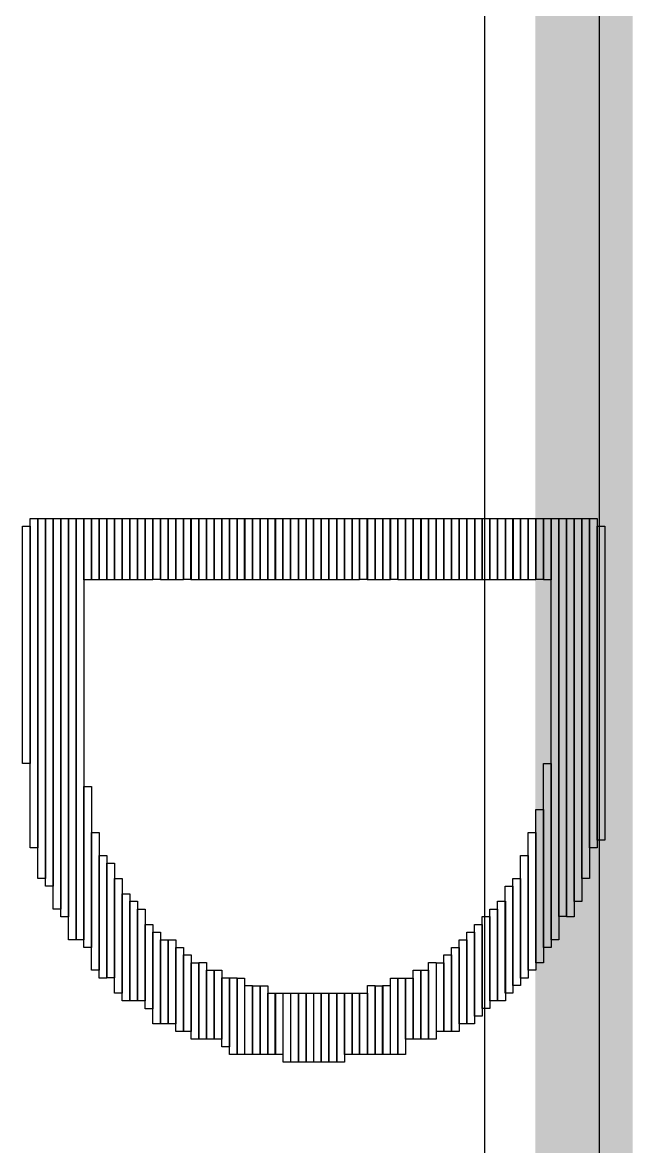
# Model space of a CAD drawing. Header units: inches. Extents: x -1 to 13, y -1.6 to 0.5.
# Drawn here: x -0.5026 to -0.4399, y 0.0491 to 0.1647 of the extents above; entities that cross this region are included whole.
import ezdxf

# ---------------------------------------------------------------- set-up
doc = ezdxf.new("R2010")
doc.units = ezdxf.units.IN
doc.header["$MEASUREMENT"] = 0
for name, color, linetype in [('Bottom Layer', 5, 'Continuous'), ('Top Layer', 1, 'Continuous'), ('Top Overlay', 2, 'Continuous')]:
    doc.layers.add(name, color=color, linetype=linetype)

msp = doc.modelspace()

# ---------------------------------------------------------------- linework, layer by layer
at = {"layer": 'Bottom Layer'}
msp.add_line((-0.44329, 0.21487), (-0.44329, 0.00831), dxfattribs=at)
at = {"layer": 'Top Layer'}
msp.add_line((-0.45507, 0.21187), (-0.45507, -0.0239), dxfattribs=at)
at = {"layer": 'Top Layer', "const_width": 0.01}
msp.add_lwpolyline([(-0.44487, -0.02813), (-0.44487, 0.21187)], dxfattribs=at)
at = {"layer": 'Top Overlay'}
for p, q in [((-0.50177, 0.07982), (-0.50177, 0.11368)), ((-0.50177, 0.11368), (-0.50097, 0.11368)), ((-0.50098, 0.07667), (-0.50098, 0.11368)), ((-0.50098, 0.11368), (-0.50019, 0.11368)), ((-0.50097, 0.11368), (-0.50097, 0.07982)), ((-0.50019, 0.07588), (-0.50019, 0.11368)), ((-0.50019, 0.11368), (-0.4994, 0.11368)), ((-0.50019, 0.11368), (-0.50019, 0.07667)), ((-0.4994, 0.07352), (-0.4994, 0.11368)), ((-0.4994, 0.11368), (-0.49861, 0.11368)), ((-0.4994, 0.11368), (-0.4994, 0.07588)), ((-0.49861, 0.07273), (-0.49861, 0.11368)), ((-0.49861, 0.11368), (-0.49784, 0.11368)), ((-0.49861, 0.11368), (-0.49861, 0.07352)), ((-0.49784, 0.11368), (-0.49784, 0.07273)), ((-0.49783, 0.07037), (-0.49783, 0.11368)), ((-0.49783, 0.11368), (-0.49704, 0.11368)), ((-0.49705, 0.07037), (-0.49705, 0.11367)), ((-0.49705, 0.11367), (-0.49626, 0.11367)), ((-0.49704, 0.11368), (-0.49704, 0.07037)), ((-0.49626, 0.10738), (-0.49626, 0.11368)), ((-0.49626, 0.11368), (-0.49546, 0.11368)), ((-0.49626, 0.11367), (-0.49626, 0.07037)), ((-0.49546, 0.10738), (-0.49546, 0.11368)), ((-0.49546, 0.11368), (-0.49467, 0.11368)), ((-0.49546, 0.11368), (-0.49546, 0.10738)), ((-0.49468, 0.10738), (-0.49468, 0.11368)), ((-0.49468, 0.11368), (-0.49389, 0.11368)), ((-0.49467, 0.11368), (-0.49467, 0.10738)), ((-0.49389, 0.11368), (-0.49389, 0.10738)), ((-0.49389, 0.10738), (-0.49389, 0.11368)), ((-0.49389, 0.11368), (-0.49311, 0.11368)), ((-0.49311, 0.10738), (-0.49311, 0.11368)), ((-0.49311, 0.11368), (-0.49232, 0.11368)), ((-0.49311, 0.11368), (-0.49311, 0.10738)), ((-0.49232, 0.10738), (-0.49232, 0.11368)), ((-0.49232, 0.11368), (-0.49152, 0.11368)), ((-0.49232, 0.11368), (-0.49232, 0.10738)), ((-0.49153, 0.10738), (-0.49153, 0.11368)), ((-0.49153, 0.11368), (-0.49074, 0.11368)), ((-0.49152, 0.11368), (-0.49152, 0.10738)), ((-0.49074, 0.10738), (-0.49074, 0.11368)), ((-0.49074, 0.11368), (-0.48995, 0.11368)), ((-0.49074, 0.11368), (-0.49074, 0.10738)), ((-0.48995, 0.10738), (-0.48995, 0.11368)), ((-0.48995, 0.11368), (-0.48917, 0.11368)), ((-0.48995, 0.11368), (-0.48995, 0.10738)), ((-0.48917, 0.10739), (-0.48917, 0.11368)), ((-0.48917, 0.11368), (-0.48838, 0.11368)), ((-0.48917, 0.11368), (-0.48917, 0.10738)), ((-0.48839, 0.10738), (-0.48839, 0.11368)), ((-0.48839, 0.11368), (-0.4876, 0.11368)), ((-0.48838, 0.11368), (-0.48838, 0.10739)), ((-0.4876, 0.10738), (-0.4876, 0.11368)), ((-0.4876, 0.11368), (-0.4868, 0.11368)), ((-0.4876, 0.11368), (-0.4876, 0.10738)), ((-0.4868, 0.10738), (-0.4868, 0.11368)), ((-0.4868, 0.11368), (-0.48601, 0.11368)), ((-0.4868, 0.11368), (-0.4868, 0.10738)), ((-0.48602, 0.10739), (-0.48602, 0.11368)), ((-0.48602, 0.11368), (-0.48523, 0.11368)), ((-0.48601, 0.11368), (-0.48601, 0.10738)), ((-0.48524, 0.10738), (-0.48524, 0.11368)), ((-0.48524, 0.11368), (-0.48445, 0.11368)), ((-0.48523, 0.11368), (-0.48523, 0.10739)), ((-0.48445, 0.10738), (-0.48445, 0.11368)), ((-0.48445, 0.11368), (-0.48366, 0.11368)), ((-0.48445, 0.11368), (-0.48445, 0.10738)), ((-0.48366, 0.10738), (-0.48366, 0.11368)), ((-0.48366, 0.11368), (-0.48286, 0.11368)), ((-0.48366, 0.11368), (-0.48366, 0.10738)), ((-0.48287, 0.10738), (-0.48287, 0.11368)), ((-0.48287, 0.11368), (-0.48208, 0.11368)), ((-0.48286, 0.11368), (-0.48286, 0.10738)), ((-0.48208, 0.10738), (-0.48208, 0.11368)), ((-0.48208, 0.11368), (-0.48129, 0.11368)), ((-0.48208, 0.11368), (-0.48208, 0.10738)), ((-0.48129, 0.11368), (-0.48129, 0.10738)), ((-0.48129, 0.10738), (-0.48129, 0.11368)), ((-0.48129, 0.11368), (-0.48051, 0.11368)), ((-0.48051, 0.10738), (-0.48051, 0.11368)), ((-0.48051, 0.11368), (-0.47972, 0.11368)), ((-0.48051, 0.11368), (-0.48051, 0.10738)), ((-0.47973, 0.10738), (-0.47973, 0.11368)), ((-0.47973, 0.11368), (-0.47893, 0.11368)), ((-0.47972, 0.11368), (-0.47972, 0.10738)), ((-0.47893, 0.10738), (-0.47893, 0.11368)), ((-0.47893, 0.11368), (-0.47814, 0.11368)), ((-0.47893, 0.11368), (-0.47893, 0.10738)), ((-0.47814, 0.10738), (-0.47814, 0.11368)), ((-0.47814, 0.11368), (-0.47735, 0.11368)), ((-0.47814, 0.11368), (-0.47814, 0.10738)), ((-0.47735, 0.10738), (-0.47735, 0.11368)), ((-0.47735, 0.11368), (-0.47657, 0.11368)), ((-0.47735, 0.11368), (-0.47735, 0.10738)), ((-0.47658, 0.10738), (-0.47658, 0.11368)), ((-0.47658, 0.11368), (-0.47579, 0.11368)), ((-0.47657, 0.11368), (-0.47657, 0.10738)), ((-0.47579, 0.10738), (-0.47579, 0.11368)), ((-0.47579, 0.11368), (-0.475, 0.11368)), ((-0.47579, 0.11368), (-0.47579, 0.10738)), ((-0.475, 0.10738), (-0.475, 0.11368)), ((-0.475, 0.11368), (-0.4742, 0.11368)), ((-0.475, 0.11368), (-0.475, 0.10738)), ((-0.4742, 0.10738), (-0.4742, 0.11368)), ((-0.4742, 0.11368), (-0.47341, 0.11368)), ((-0.4742, 0.11368), (-0.4742, 0.10738)), ((-0.47342, 0.10738), (-0.47342, 0.11368)), ((-0.47342, 0.11368), (-0.47264, 0.11368)), ((-0.47341, 0.11368), (-0.47341, 0.10738)), ((-0.47264, 0.10738), (-0.47264, 0.11368)), ((-0.47264, 0.11368), (-0.47185, 0.11368)), ((-0.47264, 0.11368), (-0.47264, 0.10738)), ((-0.47185, 0.10738), (-0.47185, 0.11368)), ((-0.47185, 0.11368), (-0.47106, 0.11368)), ((-0.47185, 0.11368), (-0.47185, 0.10738)), ((-0.47106, 0.10738), (-0.47106, 0.11368)), ((-0.47106, 0.11368), (-0.47026, 0.11368)), ((-0.47106, 0.11368), (-0.47106, 0.10738)), ((-0.47027, 0.10738), (-0.47027, 0.11368)), ((-0.47027, 0.11368), (-0.46948, 0.11368)), ((-0.47026, 0.11368), (-0.47026, 0.10738)), ((-0.46948, 0.10738), (-0.46948, 0.11368)), ((-0.46948, 0.11368), (-0.46869, 0.11368)), ((-0.46948, 0.11368), (-0.46948, 0.10738)), ((-0.46869, 0.10738), (-0.46869, 0.11368)), ((-0.46869, 0.11368), (-0.46791, 0.11368)), ((-0.46869, 0.11368), (-0.46869, 0.10738)), ((-0.46791, 0.11368), (-0.46791, 0.10738)), ((-0.46791, 0.10739), (-0.46791, 0.11368)), ((-0.46791, 0.11368), (-0.46712, 0.11368)), ((-0.46713, 0.10738), (-0.46713, 0.11368)), ((-0.46713, 0.11368), (-0.46633, 0.11368)), ((-0.46712, 0.11368), (-0.46712, 0.10739)), ((-0.46633, 0.11368), (-0.46633, 0.10738)), ((-0.46633, 0.10738), (-0.46633, 0.11368)), ((-0.46633, 0.11368), (-0.46554, 0.11368)), ((-0.46554, 0.10738), (-0.46554, 0.11368)), ((-0.46554, 0.11368), (-0.46475, 0.11368)), ((-0.46554, 0.11368), (-0.46554, 0.10738)), ((-0.46476, 0.10739), (-0.46476, 0.11368)), ((-0.46476, 0.11368), (-0.46397, 0.11368)), ((-0.46475, 0.11368), (-0.46475, 0.10738)), ((-0.46398, 0.10738), (-0.46398, 0.11368)), ((-0.46398, 0.11368), (-0.46319, 0.11368)), ((-0.46397, 0.11368), (-0.46397, 0.10739)), ((-0.46319, 0.11368), (-0.46319, 0.10738)), ((-0.46319, 0.10738), (-0.46319, 0.11368)), ((-0.46319, 0.11368), (-0.4624, 0.11368)), ((-0.4624, 0.10738), (-0.4624, 0.11368)), ((-0.4624, 0.11368), (-0.4616, 0.11368)), ((-0.4624, 0.11368), (-0.4624, 0.10738)), ((-0.46161, 0.10738), (-0.46161, 0.11368)), ((-0.46161, 0.11368), (-0.46082, 0.11368)), ((-0.4616, 0.11368), (-0.4616, 0.10738)), ((-0.46082, 0.11368), (-0.46082, 0.10738)), ((-0.46082, 0.10738), (-0.46082, 0.11368)), ((-0.46082, 0.11368), (-0.46004, 0.11368)), ((-0.46004, 0.10738), (-0.46004, 0.11368)), ((-0.46004, 0.11368), (-0.45925, 0.11368)), ((-0.46004, 0.11368), (-0.46004, 0.10738)), ((-0.45925, 0.10738), (-0.45925, 0.11368)), ((-0.45925, 0.11368), (-0.45846, 0.11368)), ((-0.45925, 0.11368), (-0.45925, 0.10738)), ((-0.45847, 0.10738), (-0.45847, 0.11368)), ((-0.45847, 0.11368), (-0.45767, 0.11368)), ((-0.45846, 0.11368), (-0.45846, 0.10738)), ((-0.45767, 0.11368), (-0.45767, 0.10738)), ((-0.45767, 0.10738), (-0.45767, 0.11368)), ((-0.45767, 0.11368), (-0.45688, 0.11368)), ((-0.45688, 0.10738), (-0.45688, 0.11368)), ((-0.45688, 0.11368), (-0.45609, 0.11368)), ((-0.45688, 0.11368), (-0.45688, 0.10738)), ((-0.45609, 0.10738), (-0.45609, 0.11368)), ((-0.45609, 0.11368), (-0.45531, 0.11368)), ((-0.45609, 0.11368), (-0.45609, 0.10738)), ((-0.45532, 0.10738), (-0.45532, 0.11368)), ((-0.45532, 0.11368), (-0.45453, 0.11368)), ((-0.45531, 0.11368), (-0.45531, 0.10738)), ((-0.45453, 0.10738), (-0.45453, 0.11368)), ((-0.45453, 0.11368), (-0.45373, 0.11368)), ((-0.45453, 0.11368), (-0.45453, 0.10738)), ((-0.45373, 0.10738), (-0.45373, 0.11368)), ((-0.45373, 0.11368), (-0.45294, 0.11368)), ((-0.45373, 0.11368), (-0.45373, 0.10738)), ((-0.45294, 0.10738), (-0.45294, 0.11368)), ((-0.45294, 0.11368), (-0.45215, 0.11368)), ((-0.45294, 0.11368), (-0.45294, 0.10738)), ((-0.45216, 0.10738), (-0.45216, 0.11368)), ((-0.45216, 0.11368), (-0.45138, 0.11368)), ((-0.45215, 0.11368), (-0.45215, 0.10738)), ((-0.45138, 0.11368), (-0.45138, 0.10738)), ((-0.45138, 0.10738), (-0.45138, 0.11368)), ((-0.45138, 0.11368), (-0.45059, 0.11368)), ((-0.45059, 0.10738), (-0.45059, 0.11368)), ((-0.45059, 0.11368), (-0.4498, 0.11368)), ((-0.45059, 0.11368), (-0.45059, 0.10738)), ((-0.4498, 0.10739), (-0.4498, 0.11368)), ((-0.4498, 0.11368), (-0.44901, 0.11368)), ((-0.4498, 0.11368), (-0.4498, 0.10738)), ((-0.44901, 0.10738), (-0.44901, 0.11368)), ((-0.44901, 0.11368), (-0.44822, 0.11368)), ((-0.44901, 0.11368), (-0.44901, 0.10739)), ((-0.44822, 0.11368), (-0.44822, 0.10738)), ((-0.44822, 0.07037), (-0.44822, 0.11367)), ((-0.44822, 0.11367), (-0.44744, 0.11367)), ((-0.44744, 0.11367), (-0.44744, 0.07037)), ((-0.44743, 0.07274), (-0.44743, 0.11368)), ((-0.44743, 0.11368), (-0.44665, 0.11368)), ((-0.44665, 0.07273), (-0.44665, 0.11368)), ((-0.44665, 0.11368), (-0.44587, 0.11368)), ((-0.44665, 0.11368), (-0.44665, 0.07274)), ((-0.44587, 0.11368), (-0.44587, 0.07273)), ((-0.44586, 0.07431), (-0.44586, 0.11368)), ((-0.44586, 0.11368), (-0.44507, 0.11368)), ((-0.44507, 0.11368), (-0.44507, 0.07431)), ((-0.44507, 0.07667), (-0.44507, 0.11367)), ((-0.44507, 0.11367), (-0.44428, 0.11367)), ((-0.44428, 0.07982), (-0.44428, 0.11368)), ((-0.44428, 0.11368), (-0.44349, 0.11368)), ((-0.44428, 0.11367), (-0.44428, 0.07667)), ((-0.44349, 0.11368), (-0.44349, 0.07982)), ((-0.50255, 0.08848), (-0.50255, 0.11289)), ((-0.50255, 0.11289), (-0.50177, 0.11289)), ((-0.50177, 0.11289), (-0.50177, 0.08848)), ((-0.4435, 0.08061), (-0.4435, 0.1129)), ((-0.4435, 0.1129), (-0.44271, 0.1129)), ((-0.44271, 0.1129), (-0.44271, 0.08061)), ((-0.49546, 0.10738), (-0.49626, 0.10738)), ((-0.49467, 0.10738), (-0.49546, 0.10738)), ((-0.49389, 0.10738), (-0.49468, 0.10738)), ((-0.49311, 0.10738), (-0.49389, 0.10738)), ((-0.49232, 0.10738), (-0.49311, 0.10738)), ((-0.49152, 0.10738), (-0.49232, 0.10738)), ((-0.49074, 0.10738), (-0.49153, 0.10738)), ((-0.48995, 0.10738), (-0.49074, 0.10738)), ((-0.48917, 0.10738), (-0.48995, 0.10738)), ((-0.48838, 0.10739), (-0.48917, 0.10739)), ((-0.4876, 0.10738), (-0.48839, 0.10738)), ((-0.4868, 0.10738), (-0.4876, 0.10738)), ((-0.48601, 0.10738), (-0.4868, 0.10738)), ((-0.48523, 0.10739), (-0.48602, 0.10739)), ((-0.48445, 0.10738), (-0.48524, 0.10738)), ((-0.48366, 0.10738), (-0.48445, 0.10738)), ((-0.48286, 0.10738), (-0.48366, 0.10738)), ((-0.48208, 0.10738), (-0.48287, 0.10738)), ((-0.48129, 0.10738), (-0.48208, 0.10738)), ((-0.48051, 0.10738), (-0.48129, 0.10738)), ((-0.47972, 0.10738), (-0.48051, 0.10738)), ((-0.47893, 0.10738), (-0.47973, 0.10738)), ((-0.47814, 0.10738), (-0.47893, 0.10738)), ((-0.47735, 0.10738), (-0.47814, 0.10738)), ((-0.47657, 0.10738), (-0.47735, 0.10738)), ((-0.47579, 0.10738), (-0.47658, 0.10738)), ((-0.475, 0.10738), (-0.47579, 0.10738)), ((-0.4742, 0.10738), (-0.475, 0.10738)), ((-0.47341, 0.10738), (-0.4742, 0.10738)), ((-0.47264, 0.10738), (-0.47342, 0.10738)), ((-0.47185, 0.10738), (-0.47264, 0.10738)), ((-0.47106, 0.10738), (-0.47185, 0.10738)), ((-0.47026, 0.10738), (-0.47106, 0.10738)), ((-0.46948, 0.10738), (-0.47027, 0.10738)), ((-0.46869, 0.10738), (-0.46948, 0.10738)), ((-0.46791, 0.10738), (-0.46869, 0.10738)), ((-0.46712, 0.10739), (-0.46791, 0.10739)), ((-0.46633, 0.10738), (-0.46713, 0.10738)), ((-0.46554, 0.10738), (-0.46633, 0.10738)), ((-0.46475, 0.10738), (-0.46554, 0.10738)), ((-0.46397, 0.10739), (-0.46476, 0.10739)), ((-0.46319, 0.10738), (-0.46398, 0.10738)), ((-0.4624, 0.10738), (-0.46319, 0.10738)), ((-0.4616, 0.10738), (-0.4624, 0.10738)), ((-0.46082, 0.10738), (-0.46161, 0.10738)), ((-0.46004, 0.10738), (-0.46082, 0.10738)), ((-0.45925, 0.10738), (-0.46004, 0.10738)), ((-0.45846, 0.10738), (-0.45925, 0.10738)), ((-0.45767, 0.10738), (-0.45847, 0.10738)), ((-0.45688, 0.10738), (-0.45767, 0.10738)), ((-0.45609, 0.10738), (-0.45688, 0.10738)), ((-0.45531, 0.10738), (-0.45609, 0.10738)), ((-0.45453, 0.10738), (-0.45532, 0.10738)), ((-0.45373, 0.10738), (-0.45453, 0.10738)), ((-0.45294, 0.10738), (-0.45373, 0.10738)), ((-0.45215, 0.10738), (-0.45294, 0.10738)), ((-0.45138, 0.10738), (-0.45216, 0.10738)), ((-0.45059, 0.10738), (-0.45138, 0.10738)), ((-0.4498, 0.10738), (-0.45059, 0.10738)), ((-0.44901, 0.10739), (-0.4498, 0.10739)), ((-0.44822, 0.10738), (-0.44901, 0.10738)), ((-0.50177, 0.08848), (-0.50255, 0.08848)), ((-0.44901, 0.06958), (-0.44901, 0.08848)), ((-0.44901, 0.08848), (-0.44822, 0.08848)), ((-0.44822, 0.08848), (-0.44822, 0.06958)), ((-0.49626, 0.06958), (-0.49626, 0.08612)), ((-0.49626, 0.08612), (-0.49546, 0.08612)), ((-0.49546, 0.08612), (-0.49546, 0.06958)), ((-0.4498, 0.06801), (-0.4498, 0.08376)), ((-0.4498, 0.08376), (-0.44901, 0.08376)), ((-0.44901, 0.08376), (-0.44901, 0.06801)), ((-0.49547, 0.06723), (-0.49547, 0.0814)), ((-0.49547, 0.0814), (-0.49468, 0.0814)), ((-0.49468, 0.0814), (-0.49468, 0.06723)), ((-0.45059, 0.06723), (-0.45059, 0.0814)), ((-0.45059, 0.0814), (-0.4498, 0.0814)), ((-0.4498, 0.0814), (-0.4498, 0.06723)), ((-0.50097, 0.07982), (-0.50177, 0.07982)), ((-0.44349, 0.07982), (-0.44428, 0.07982)), ((-0.44271, 0.08061), (-0.4435, 0.08061)), ((-0.49468, 0.06643), (-0.49468, 0.07903)), ((-0.49468, 0.07903), (-0.49389, 0.07903)), ((-0.49389, 0.07903), (-0.49389, 0.06643)), ((-0.45138, 0.06643), (-0.45138, 0.07903)), ((-0.45138, 0.07903), (-0.45059, 0.07903)), ((-0.45059, 0.07903), (-0.45059, 0.06643)), ((-0.49389, 0.06644), (-0.49389, 0.07825)), ((-0.49389, 0.07825), (-0.4931, 0.07825)), ((-0.4931, 0.07825), (-0.4931, 0.06644)), ((-0.50019, 0.07667), (-0.50098, 0.07667)), ((-0.49311, 0.06486), (-0.49311, 0.07667)), ((-0.49311, 0.07667), (-0.49232, 0.07667)), ((-0.49232, 0.07667), (-0.49232, 0.06486)), ((-0.45216, 0.06566), (-0.45216, 0.07667)), ((-0.45216, 0.07667), (-0.45138, 0.07667)), ((-0.45138, 0.07667), (-0.45138, 0.06566)), ((-0.44428, 0.07667), (-0.44507, 0.07667)), ((-0.4994, 0.07588), (-0.50019, 0.07588)), ((-0.45295, 0.06486), (-0.45295, 0.07589)), ((-0.45295, 0.07589), (-0.45216, 0.07589)), ((-0.45216, 0.07589), (-0.45216, 0.06486)), ((-0.49232, 0.06407), (-0.49232, 0.0751)), ((-0.49232, 0.0751), (-0.49153, 0.0751)), ((-0.49153, 0.0751), (-0.49153, 0.06407)), ((-0.49153, 0.06407), (-0.49153, 0.07432)), ((-0.49153, 0.07432), (-0.49074, 0.07432)), ((-0.49074, 0.07432), (-0.49074, 0.06407)), ((-0.45373, 0.06407), (-0.45373, 0.07432)), ((-0.45373, 0.07432), (-0.45294, 0.07432)), ((-0.45294, 0.07432), (-0.45294, 0.06407)), ((-0.44507, 0.07431), (-0.44586, 0.07431)), ((-0.49861, 0.07352), (-0.4994, 0.07352)), ((-0.49074, 0.06408), (-0.49074, 0.07352)), ((-0.49074, 0.07352), (-0.48996, 0.07352)), ((-0.48996, 0.07352), (-0.48996, 0.06408)), ((-0.45452, 0.06407), (-0.45452, 0.07352)), ((-0.45452, 0.07352), (-0.45373, 0.07352)), ((-0.45373, 0.07352), (-0.45373, 0.06407)), ((-0.49784, 0.07273), (-0.49861, 0.07273)), ((-0.48995, 0.06328), (-0.48995, 0.07194)), ((-0.48995, 0.07194), (-0.48917, 0.07194)), ((-0.48917, 0.07194), (-0.48917, 0.06328)), ((-0.4561, 0.0625), (-0.4561, 0.07195)), ((-0.4561, 0.07195), (-0.45531, 0.07195)), ((-0.45531, 0.06329), (-0.45531, 0.07274)), ((-0.45531, 0.07274), (-0.45452, 0.07274)), ((-0.45531, 0.07195), (-0.45531, 0.0625)), ((-0.45452, 0.07274), (-0.45452, 0.06329)), ((-0.44665, 0.07274), (-0.44743, 0.07274)), ((-0.44587, 0.07273), (-0.44665, 0.07273)), ((-0.48917, 0.06171), (-0.48917, 0.07116)), ((-0.48917, 0.07116), (-0.48838, 0.07116)), ((-0.48838, 0.07116), (-0.48838, 0.06171)), ((-0.45689, 0.06171), (-0.45689, 0.07116)), ((-0.45689, 0.07116), (-0.4561, 0.07116)), ((-0.4561, 0.07116), (-0.4561, 0.06171)), ((-0.49704, 0.07037), (-0.49783, 0.07037)), ((-0.49626, 0.07037), (-0.49705, 0.07037)), ((-0.49546, 0.06958), (-0.49626, 0.06958)), ((-0.48839, 0.06171), (-0.48839, 0.07037)), ((-0.48839, 0.07037), (-0.4876, 0.07037)), ((-0.4876, 0.06171), (-0.4876, 0.07037)), ((-0.4876, 0.07037), (-0.4868, 0.07037)), ((-0.4876, 0.07037), (-0.4876, 0.06171)), ((-0.4868, 0.07037), (-0.4868, 0.06171)), ((-0.4868, 0.06092), (-0.4868, 0.06958)), ((-0.4868, 0.06958), (-0.48601, 0.06958)), ((-0.48601, 0.06958), (-0.48601, 0.06092)), ((-0.45847, 0.06092), (-0.45847, 0.06958)), ((-0.45847, 0.06958), (-0.45767, 0.06958)), ((-0.45767, 0.06171), (-0.45767, 0.07037)), ((-0.45767, 0.07037), (-0.45688, 0.07037)), ((-0.45767, 0.06958), (-0.45767, 0.06092)), ((-0.45688, 0.07037), (-0.45688, 0.06171)), ((-0.44822, 0.06958), (-0.44901, 0.06958)), ((-0.44744, 0.07037), (-0.44822, 0.07037)), ((-0.48602, 0.06093), (-0.48602, 0.0688)), ((-0.48602, 0.0688), (-0.48523, 0.0688)), ((-0.48523, 0.0688), (-0.48523, 0.06093)), ((-0.45925, 0.06093), (-0.45925, 0.0688)), ((-0.45925, 0.0688), (-0.45846, 0.0688)), ((-0.45846, 0.0688), (-0.45846, 0.06093)), ((-0.49468, 0.06723), (-0.49547, 0.06723)), ((-0.48523, 0.06014), (-0.48523, 0.06801)), ((-0.48523, 0.06801), (-0.48444, 0.06801)), ((-0.48445, 0.06014), (-0.48445, 0.06802)), ((-0.48445, 0.06802), (-0.48366, 0.06802)), ((-0.48444, 0.06801), (-0.48444, 0.06014)), ((-0.48366, 0.06802), (-0.48366, 0.06014)), ((-0.48366, 0.06014), (-0.48366, 0.06723)), ((-0.48366, 0.06723), (-0.48287, 0.06723)), ((-0.48287, 0.06014), (-0.48287, 0.06723)), ((-0.48287, 0.06723), (-0.48208, 0.06723)), ((-0.48287, 0.06723), (-0.48287, 0.06014)), ((-0.48208, 0.06723), (-0.48208, 0.06014)), ((-0.4624, 0.06014), (-0.4624, 0.06723)), ((-0.4624, 0.06723), (-0.46161, 0.06723)), ((-0.46161, 0.06014), (-0.46161, 0.06723)), ((-0.46161, 0.06723), (-0.46082, 0.06723)), ((-0.46161, 0.06723), (-0.46161, 0.06014)), ((-0.46082, 0.06014), (-0.46082, 0.06802)), ((-0.46082, 0.06802), (-0.46004, 0.06802)), ((-0.46082, 0.06723), (-0.46082, 0.06014)), ((-0.46004, 0.06802), (-0.46004, 0.06014)), ((-0.46003, 0.06093), (-0.46003, 0.06801)), ((-0.46003, 0.06801), (-0.45925, 0.06801)), ((-0.45925, 0.06801), (-0.45925, 0.06093)), ((-0.4498, 0.06723), (-0.45059, 0.06723)), ((-0.44901, 0.06801), (-0.4498, 0.06801)), ((-0.49389, 0.06643), (-0.49468, 0.06643)), ((-0.4931, 0.06644), (-0.49389, 0.06644)), ((-0.48208, 0.05935), (-0.48208, 0.06644)), ((-0.48208, 0.06644), (-0.48129, 0.06644)), ((-0.48129, 0.05856), (-0.48129, 0.06644)), ((-0.48129, 0.06644), (-0.48051, 0.06644)), ((-0.48129, 0.06644), (-0.48129, 0.05935)), ((-0.48051, 0.06644), (-0.48051, 0.05856)), ((-0.48051, 0.05856), (-0.48051, 0.06643)), ((-0.48051, 0.06643), (-0.47973, 0.06643)), ((-0.47973, 0.06643), (-0.47973, 0.05856)), ((-0.46475, 0.05856), (-0.46475, 0.06643)), ((-0.46475, 0.06643), (-0.46398, 0.06643)), ((-0.46398, 0.06643), (-0.46398, 0.05856)), ((-0.46397, 0.05856), (-0.46397, 0.06643)), ((-0.46397, 0.06643), (-0.46319, 0.06643)), ((-0.46319, 0.06014), (-0.46319, 0.06643)), ((-0.46319, 0.06643), (-0.4624, 0.06643)), ((-0.46319, 0.06643), (-0.46319, 0.05856)), ((-0.4624, 0.06643), (-0.4624, 0.06014)), ((-0.45059, 0.06643), (-0.45138, 0.06643)), ((-0.49232, 0.06486), (-0.49311, 0.06486)), ((-0.47972, 0.05856), (-0.47972, 0.06565)), ((-0.47972, 0.06565), (-0.47893, 0.06565)), ((-0.47893, 0.06565), (-0.47893, 0.05856)), ((-0.47893, 0.05856), (-0.47893, 0.06564)), ((-0.47893, 0.06564), (-0.47814, 0.06564)), ((-0.47814, 0.05856), (-0.47814, 0.06564)), ((-0.47814, 0.06564), (-0.47735, 0.06564)), ((-0.47814, 0.06564), (-0.47814, 0.05856)), ((-0.47735, 0.06564), (-0.47735, 0.05856)), ((-0.47735, 0.05856), (-0.47735, 0.06487)), ((-0.47735, 0.06487), (-0.47657, 0.06487)), ((-0.47658, 0.05856), (-0.47658, 0.06487)), ((-0.47658, 0.06487), (-0.47579, 0.06487)), ((-0.47657, 0.06487), (-0.47657, 0.05856)), ((-0.47579, 0.06487), (-0.47579, 0.05856)), ((-0.47578, 0.05778), (-0.47578, 0.06486)), ((-0.47578, 0.06486), (-0.475, 0.06486)), ((-0.475, 0.06486), (-0.475, 0.05778)), ((-0.47499, 0.05778), (-0.47499, 0.06486)), ((-0.47499, 0.06486), (-0.47421, 0.06486)), ((-0.47421, 0.06486), (-0.47421, 0.05778)), ((-0.4742, 0.05777), (-0.4742, 0.06487)), ((-0.4742, 0.06487), (-0.47342, 0.06487)), ((-0.47342, 0.06487), (-0.47342, 0.05777)), ((-0.47341, 0.05777), (-0.47341, 0.06487)), ((-0.47341, 0.06487), (-0.47264, 0.06487)), ((-0.47264, 0.06487), (-0.47264, 0.05777)), ((-0.47263, 0.05778), (-0.47263, 0.06486)), ((-0.47263, 0.06486), (-0.47185, 0.06486)), ((-0.47185, 0.05777), (-0.47185, 0.06487)), ((-0.47185, 0.06487), (-0.47107, 0.06487)), ((-0.47185, 0.06486), (-0.47185, 0.05778)), ((-0.47107, 0.06487), (-0.47107, 0.05777)), ((-0.47106, 0.05777), (-0.47106, 0.06487)), ((-0.47106, 0.06487), (-0.47027, 0.06487)), ((-0.47027, 0.06487), (-0.47027, 0.05777)), ((-0.47026, 0.05777), (-0.47026, 0.06487)), ((-0.47026, 0.06487), (-0.46948, 0.06487)), ((-0.46948, 0.05856), (-0.46948, 0.06487)), ((-0.46948, 0.06487), (-0.46869, 0.06487)), ((-0.46948, 0.06487), (-0.46948, 0.05777)), ((-0.46869, 0.05856), (-0.46869, 0.06487)), ((-0.46869, 0.06487), (-0.46791, 0.06487)), ((-0.46869, 0.06487), (-0.46869, 0.05856)), ((-0.46791, 0.06487), (-0.46791, 0.05856)), ((-0.46791, 0.05857), (-0.46791, 0.06486)), ((-0.46791, 0.06486), (-0.46712, 0.06486)), ((-0.46712, 0.05856), (-0.46712, 0.06565)), ((-0.46712, 0.06565), (-0.46633, 0.06565)), ((-0.46712, 0.06486), (-0.46712, 0.05857)), ((-0.46633, 0.06565), (-0.46633, 0.05856)), ((-0.46633, 0.05856), (-0.46633, 0.06564)), ((-0.46633, 0.06564), (-0.46554, 0.06564)), ((-0.46555, 0.05856), (-0.46555, 0.06565)), ((-0.46555, 0.06565), (-0.46476, 0.06565)), ((-0.46554, 0.06564), (-0.46554, 0.05856)), ((-0.46476, 0.06565), (-0.46476, 0.05856)), ((-0.45216, 0.06486), (-0.45295, 0.06486)), ((-0.45138, 0.06566), (-0.45216, 0.06566)), ((-0.49153, 0.06407), (-0.49232, 0.06407)), ((-0.49074, 0.06407), (-0.49153, 0.06407)), ((-0.48996, 0.06408), (-0.49074, 0.06408)), ((-0.45373, 0.06407), (-0.45452, 0.06407)), ((-0.45294, 0.06407), (-0.45373, 0.06407)), ((-0.48917, 0.06328), (-0.48995, 0.06328)), ((-0.45531, 0.0625), (-0.4561, 0.0625)), ((-0.45452, 0.06329), (-0.45531, 0.06329)), ((-0.48838, 0.06171), (-0.48917, 0.06171)), ((-0.4876, 0.06171), (-0.48839, 0.06171)), ((-0.4868, 0.06171), (-0.4876, 0.06171)), ((-0.45688, 0.06171), (-0.45767, 0.06171)), ((-0.4561, 0.06171), (-0.45689, 0.06171)), ((-0.48601, 0.06092), (-0.4868, 0.06092)), ((-0.48523, 0.06093), (-0.48602, 0.06093)), ((-0.48444, 0.06014), (-0.48523, 0.06014)), ((-0.48366, 0.06014), (-0.48445, 0.06014)), ((-0.48287, 0.06014), (-0.48366, 0.06014)), ((-0.48208, 0.06014), (-0.48287, 0.06014)), ((-0.4624, 0.06014), (-0.46319, 0.06014)), ((-0.46161, 0.06014), (-0.4624, 0.06014)), ((-0.46082, 0.06014), (-0.46161, 0.06014)), ((-0.46004, 0.06014), (-0.46082, 0.06014)), ((-0.45925, 0.06093), (-0.46003, 0.06093)), ((-0.45846, 0.06093), (-0.45925, 0.06093)), ((-0.45767, 0.06092), (-0.45847, 0.06092)), ((-0.48129, 0.05935), (-0.48208, 0.05935)), ((-0.48051, 0.05856), (-0.48129, 0.05856)), ((-0.47973, 0.05856), (-0.48051, 0.05856)), ((-0.47893, 0.05856), (-0.47972, 0.05856)), ((-0.47814, 0.05856), (-0.47893, 0.05856)), ((-0.47735, 0.05856), (-0.47814, 0.05856)), ((-0.47657, 0.05856), (-0.47735, 0.05856)), ((-0.47579, 0.05856), (-0.47658, 0.05856)), ((-0.475, 0.05778), (-0.47578, 0.05778)), ((-0.47421, 0.05778), (-0.47499, 0.05778)), ((-0.47185, 0.05778), (-0.47263, 0.05778)), ((-0.46869, 0.05856), (-0.46948, 0.05856)), ((-0.46791, 0.05856), (-0.46869, 0.05856)), ((-0.46712, 0.05857), (-0.46791, 0.05857)), ((-0.46633, 0.05856), (-0.46712, 0.05856)), ((-0.46554, 0.05856), (-0.46633, 0.05856)), ((-0.46476, 0.05856), (-0.46555, 0.05856)), ((-0.46398, 0.05856), (-0.46475, 0.05856)), ((-0.46319, 0.05856), (-0.46397, 0.05856)), ((-0.47342, 0.05777), (-0.4742, 0.05777)), ((-0.47264, 0.05777), (-0.47341, 0.05777)), ((-0.47107, 0.05777), (-0.47185, 0.05777)), ((-0.47027, 0.05777), (-0.47106, 0.05777)), ((-0.46948, 0.05777), (-0.47026, 0.05777))]:
    msp.add_line(p, q, dxfattribs=at)

doc.saveas('drawing.dxf')
